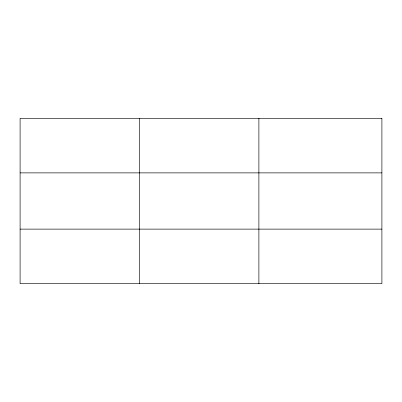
<?xml version="1.0" encoding="UTF-8"?>
<svg xmlns="http://www.w3.org/2000/svg" width="402" height="402" viewBox="0 0 402 402"><rect width="100%" height="100%" fill="white"/><g stroke="black" fill="none" stroke-linecap="round" stroke-linejoin="round"><path stroke-width="0.6" d="M139.494 283.701L139.494 118.299M258.888 283.701L258.888 118.299M20.1 172.88L381.9 172.88M20.1 229.12L381.9 229.12M381.9 118.299L381.9 283.701L20.1 283.701L20.1 118.299L381.9 118.299"/></g></svg>
